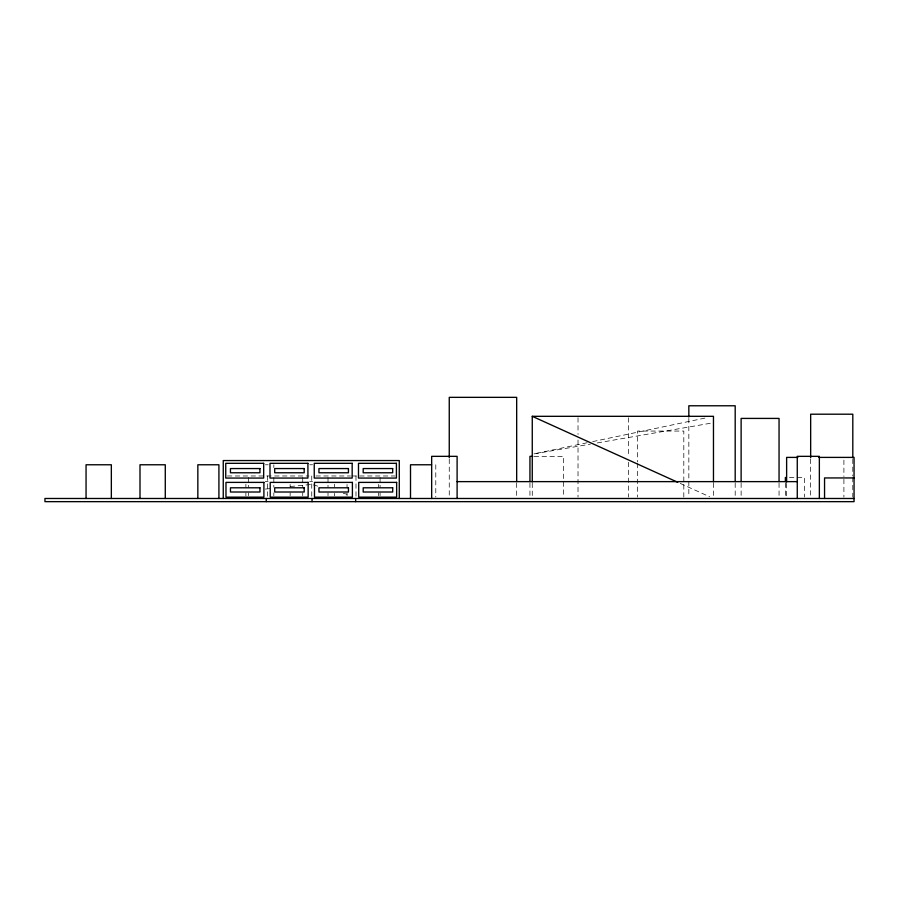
<?xml version="1.0" encoding="UTF-8"?>
<svg xmlns="http://www.w3.org/2000/svg" width="899" height="899" viewBox="0 0 899 899"><rect width="100%" height="100%" fill="white"/><g stroke="black" fill="none" stroke-linecap="round" stroke-linejoin="round"><path stroke-width="0.67" stroke-dasharray="4.5 3.37" d="M587.171 442.746L533.635 453.95L590.362 444.14M592.666 441.6L705.232 418.035M597.273 442.937L710.704 423.215M265.329 489.078L270.88 488.517M290.31 486.55L312.504 484.303M534.163 456.344L563.662 456.344L563.662 497.08M265.407 464.772L268.217 464.772M309.75 464.772L312.56 464.772M227.402 475.976L308.986 475.976M315.897 475.976L350.464 475.976M351.846 475.976L395.088 475.976M789.434 477.414L804.335 477.414L804.335 497.08M265.261 481.628L268.104 481.628M309.728 481.628L312.56 481.628M313.358 484.921L319.932 486.741M343.238 493.225L347.036 494.27M680.296 483.437L709.637 496.754M852.803 459.153L852.803 476.009M852.803 477.414L852.803 497.08M843.903 460.142L843.903 476.571M843.903 479.313L843.903 497.125M810.662 459.153L810.662 497.08M786.625 483.426L786.625 497.125M785.378 483.033L785.378 497.08M779.051 483.033L779.051 497.08M741.124 483.033L741.124 497.08M735.191 483.033L735.191 497.08M713.469 483.055L713.469 497.091M688.836 418.417L688.836 497.08M683.813 497.08L683.813 431.059L637.458 431.059L637.458 461.962M637.458 463.367L637.458 497.08M628.592 417.709L628.592 456.703M628.592 462.277L628.592 497.091M578.023 417.709L578.023 434.419M578.023 439.993L578.023 497.091M532.264 483.168L532.264 497.102M529.949 483.033L529.949 497.08M516.678 483.033L516.678 497.08M449.253 459.153L449.253 497.08M435.79 464.772L435.79 497.08M380.086 477.414L380.086 487.247M380.086 492.866L380.086 495.675M378.636 484.437L378.636 487.247M378.636 492.866L378.636 495.675M355.993 475.976L355.993 497.169M347.036 484.437L347.036 487.247M347.036 492.866L347.036 495.675M334.394 484.235L334.394 486.853M334.394 493.337L334.394 495.911M328.011 477.414L328.011 487.247M328.011 492.866L328.011 495.675M311.751 475.976L311.751 497.169M302.727 477.414L302.727 487.247M302.727 492.866L302.727 495.675M290.141 484.437L290.141 487.247M290.141 492.866L290.141 495.675M273.835 464.772L273.835 467.581M273.835 477.414L273.835 487.247M273.835 492.866L273.835 495.675M267.497 475.976L267.497 497.169M248.551 477.414L248.551 487.247M248.551 492.866L248.551 495.675M245.899 484.325L245.899 487.247M245.899 492.866L245.899 496.012"/><path stroke-width="1.35" d="M532.264 481.898L532.264 416.316L713.469 416.316L713.469 481.774M532.759 456.344L529.949 456.344L529.949 481.628M797.863 457.4L786.625 457.4L786.625 482.055M818.753 457.4L854.05 457.4L854.05 501.653L44.95 501.653L44.95 498.484L854.05 498.484M431.576 464.772L410.506 464.772L410.506 498.484M854.05 477.942L824.552 477.942L824.552 498.484M457.108 481.628L797.267 481.628M532.264 416.316L677.734 482.28M852.803 457.748L852.803 414.203L810.662 414.203L810.662 457.748M819.36 498.484L819.36 456.344L797.267 456.344L797.267 498.484M785.378 477.414L785.378 481.628M779.051 481.628L779.051 418.417L741.124 418.417L741.124 481.628M735.191 481.628L735.191 405.775L688.836 405.775L688.836 417.012M516.678 481.628L516.678 397.347L449.253 397.347L449.253 457.748M457.108 498.484L457.108 456.344L431.666 456.344L431.666 498.484M399.28 498.484L399.28 460.558L223.255 460.558L223.255 498.484M355.656 498.484L355.656 501.653M312.043 498.484L312.043 501.653M266.25 498.484L266.25 501.653M218.918 498.484L218.918 464.772L197.847 464.772L197.847 498.484M165.281 498.484L165.281 464.772L139.997 464.772L139.997 498.484M111.341 498.484L111.341 464.772L86.057 464.772L86.057 498.484M263.677 463.322L225.75 463.322L225.75 478.066L263.677 478.066L263.677 463.322M307.919 463.322L269.992 463.322L269.992 478.066L307.919 478.066L307.919 463.322M352.172 463.322L314.245 463.322L314.245 478.066L352.172 478.066L352.172 463.322M396.414 463.322L358.487 463.322L358.487 478.066L396.414 478.066L396.414 463.322M259.946 468.559L230.447 468.559L230.447 472.773L259.946 472.773L259.946 468.559M304.188 468.559L274.689 468.559L274.689 472.773L304.188 472.773L304.188 468.559M348.441 468.559L318.943 468.559L318.943 472.773L348.441 472.773L348.441 468.559M392.683 468.559L363.185 468.559L363.185 472.773L392.683 472.773L392.683 468.559M263.901 482.392L225.975 482.392L225.975 497.147L263.901 497.147L263.901 482.392M308.143 482.392L270.217 482.392L270.217 497.147L308.143 497.147L308.143 482.392M352.397 482.392L314.47 482.392L314.47 497.147L352.397 497.147L352.397 482.392M396.639 482.392L358.712 482.392L358.712 497.147L396.639 497.147L396.639 482.392M259.957 487.797L230.459 487.797L230.459 492.011L259.957 492.011L259.957 487.797M304.199 487.797L274.701 487.797L274.701 492.011L304.199 492.011L304.199 487.797M348.452 487.797L318.954 487.797L318.954 492.011L348.452 492.011L348.452 487.797M392.694 487.797L363.196 487.797L363.196 492.011L392.694 492.011L392.694 487.797"/></g></svg>
